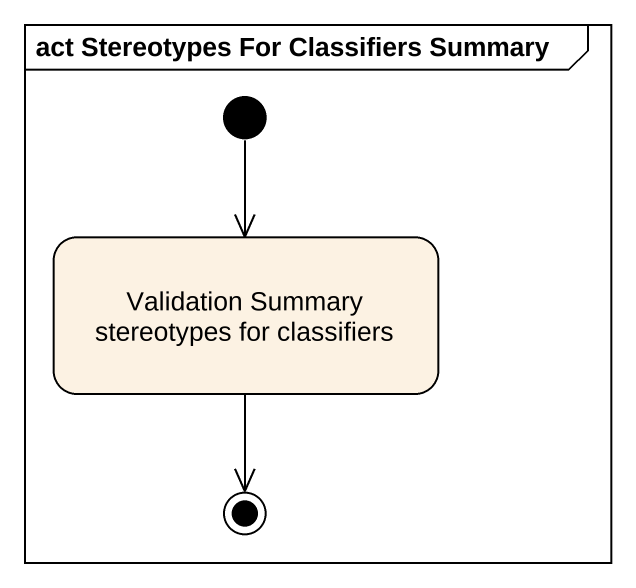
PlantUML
@startuml
mainframe act Stereotypes For Classifiers Summary
hide empty description
state "Validation Summary stereotypes for classifiers" as Validation_Summary
[*] --> Validation_Summary
Validation_Summary --> [*]
@enduml
